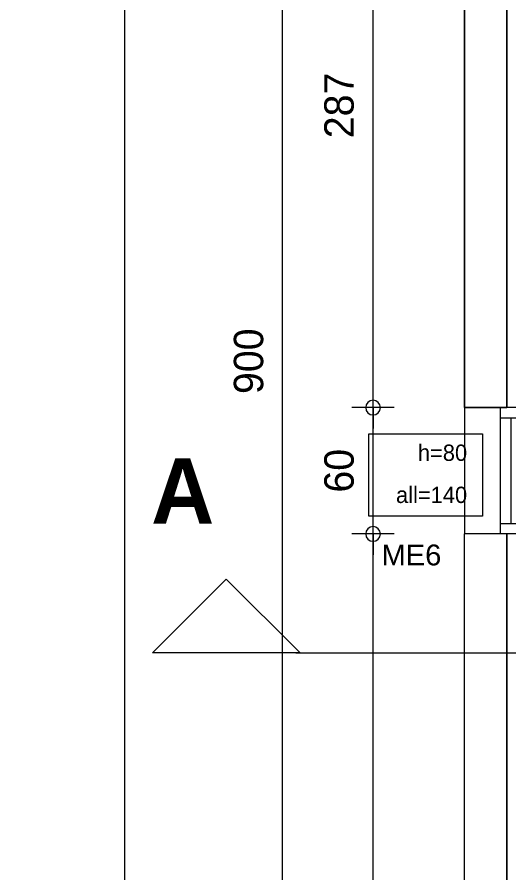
# Model space of a CAD drawing. Header units: metres. Extents: x -30.4 to 29.6, y -50.6 to 0.4.
# Drawn here: x -0.909 to 1.424, y -29.401 to -25.336 of the extents above; entities that cross this region are included whole.
import ezdxf
from ezdxf.enums import TextEntityAlignment as Align
from ezdxf.lldxf.tags import DXFTag

# ---------------------------------------------------------------- set-up
doc = ezdxf.new("R2010")
doc.units = ezdxf.units.M
doc.header["$MEASUREMENT"] = 0
for name, color, linetype in [('Calque commun', 7, 'Continuous'), ('Calque100', 7, 'Continuous'), ('Calque4', 7, 'Continuous'), ('Cotations', 7, 'Continuous'), ('Textes', 7, 'Continuous')]:
    doc.layers.add(name, color=color, linetype=linetype)
doc.styles.add('Arial4', font='arial.ttf', dxfattribs={"height": 0.098961})
doc.styles.add('Century Gothic', font='GOTHIC.TTF', dxfattribs={"height": 0.139636})
doc.styles.add('Century Gothic3', font='GOTHICB.TTF', dxfattribs={"height": 0.31023})
doc.styles.add('Century Gothic7', font='GOTHIC.TTF', dxfattribs={"height": 0.077575})
tags = doc.linetypes.add('DASHDOT2', pattern=[0.5, 0.25, -0.125, 0, -0.125]).pattern_tags.tags
tags[10:11] = [DXFTag(74, 4), DXFTag(75, 0), DXFTag(340, '0'), DXFTag(46, 1.0), DXFTag(50, 0.0), DXFTag(44, 0.0), DXFTag(45, 0.0)]
tags[8:9] = [DXFTag(74, 4), DXFTag(75, 0), DXFTag(340, '0'), DXFTag(46, 1.0), DXFTag(50, 0.0), DXFTag(44, 0.0), DXFTag(45, 0.0)]
tags[6:7] = [DXFTag(74, 4), DXFTag(75, 0), DXFTag(340, '0'), DXFTag(46, 1.0), DXFTag(50, 0.0), DXFTag(44, 0.0), DXFTag(45, 0.0)]
tags[4:5] = [DXFTag(74, 4), DXFTag(75, 0), DXFTag(340, '0'), DXFTag(46, 1.0), DXFTag(50, 0.0), DXFTag(44, 0.0), DXFTag(45, 0.0)]

# ---------------------------------------------------------------- blocks, each defined once
blk = doc.blocks.new('Block36684')
at = {"layer": 'Calque commun', "color": 7, "linetype": 'Continuous', "lineweight": 18}
for p, q in [((1.214, -27.1907), (1.214, -24.3206)), ((1.214, -31.4706), (1.214, -27.7907))]:
    blk.add_line(p, q, dxfattribs=at)
at = {"layer": 'Calque commun', "color": 7, "linetype": 'Continuous', "lineweight": 9}
for p, q in [((1.414, -27.1907), (1.414, -24.3206)), ((1.414, -31.2707), (1.414, -27.7907))]:
    blk.add_line(p, q, dxfattribs=at)
blk = doc.blocks.new('@PRES_1_$$_1-22')
at = {"layer": 'Calque commun', "color": 5, "linetype": 'Continuous', "lineweight": 9}
for p, q in [((0, 0.32), (0.6, 0.32)), ((0.6, 0.15), (0, 0.15)), ((0.05, 0.05), (0.05, 0.15)), ((0.55, 0.15), (0.55, 0.05)), ((0.05, 0.1), (0.55, 0.1)), ((0.6, 0.05), (0, 0.05)), ((0, 0), (0.6, 0))]:
    blk.add_line(p, q, dxfattribs=at)
blk = doc.blocks.new('@PRES_1_$$_1-23')
at = {"layer": 'Calque commun', "color": 0, "linetype": 'ByBlock', "lineweight": -2}
blk.add_line((0, 0), (0, 0.32), dxfattribs=at)
blk = doc.blocks.new('@PRES_1_$$_1-24')
at = {"layer": 'Calque commun', "color": 0, "linetype": 'ByBlock', "lineweight": -2}
blk.add_line((0, 0), (0, 0.32), dxfattribs=at)
blk = doc.blocks.new('INTER_2D_COMB8')
at = {"layer": 'Calque4', "color": 0, "linetype": 'ByBlock', "lineweight": -2}
blk.add_blockref('@PRES_1_$$_1-22', (0, 0), dxfattribs=at)
at = {"layer": 'Calque4', "color": 7, "linetype": 'Continuous', "lineweight": 9}
blk.add_blockref('@PRES_1_$$_1-23', (0, 0), dxfattribs=at)
at = {"layer": 'Calque4', "color": 7, "linetype": 'Continuous', "lineweight": 9, "extrusion": (0, 0, -1), "xscale": -1, "yscale": -1, "zscale": -1, "rotation": -180}
blk.add_blockref('@PRES_1_$$_1-24', (-0.6, 0), dxfattribs=at)
blk = doc.blocks.new('PLACED_COMB8')
at = {"layer": 'Calque4', "color": 0, "linetype": 'ByBlock', "lineweight": -2}
blk.add_blockref('INTER_2D_COMB8', (0, 0), dxfattribs=at)
blk = doc.blocks.new('new211')
at = {"layer": 'Calque commun', "color": 5, "linetype": 'Continuous', "lineweight": 9}
blk.add_arc((0, 0), 0.5, 0, 359.99941, dxfattribs=at)
blk = doc.blocks.new('new212')
at = {"layer": 'Calque commun', "color": 5, "linetype": 'Continuous', "lineweight": 9}
blk.add_arc((0, 0), 0.5, 0, 359.99941, dxfattribs=at)
blk = doc.blocks.new('DimLine37385')
at = {"layer": 'Calque commun', "color": 5, "linetype": 'Continuous', "lineweight": 9}
for p, q in [((0.7801, -27.7907), (0.7801, -27.6907)), ((0.8801, -27.7907), (0.6801, -27.7907)), ((0.7801, -31.4706), (0.7801, -27.7907)), ((0.8801, -31.4706), (0.6801, -31.4706)), ((0.7801, -31.4706), (0.7801, -31.5707))]:
    blk.add_line(p, q, dxfattribs=at)
at = {"layer": 'Calque commun', "color": 5, "linetype": 'Continuous', "lineweight": 9, "xscale": 0.07000000029802322, "yscale": 0.07000000029802322, "zscale": 0.07000000029802322, "rotation": 90}
for name, p in [('new212', (0.7801, -27.7907)), ('new211', (0.7801, -31.4706))]:
    blk.add_blockref(name, p, dxfattribs=at)
at = {"layer": 'Calque commun', "color": 5, "linetype": 'Continuous', "lineweight": 9, "style": 'Century Gothic'}
blk.add_text('368', height=0.13964, rotation=90, dxfattribs=at).set_placement((0.7301, -29.6307), align=Align.BOTTOM_CENTER)
blk = doc.blocks.new('new213')
at = {"layer": 'Calque commun', "color": 5, "linetype": 'Continuous', "lineweight": 9}
blk.add_arc((0, 0), 0.5, 0, 359.99941, dxfattribs=at)
blk = doc.blocks.new('new214')
at = {"layer": 'Calque commun', "color": 5, "linetype": 'Continuous', "lineweight": 9}
blk.add_arc((0, 0), 0.5, 0, 359.99941, dxfattribs=at)
blk = doc.blocks.new('DimLine37393')
at = {"layer": 'Calque commun', "color": 5, "linetype": 'Continuous', "lineweight": 9}
for p, q in [((0.7801, -27.1907), (0.7801, -27.0907)), ((0.8801, -27.1907), (0.6801, -27.1907)), ((0.7801, -27.7907), (0.7801, -27.1907)), ((0.8801, -27.7907), (0.6801, -27.7907)), ((0.7801, -27.7907), (0.7801, -27.8907))]:
    blk.add_line(p, q, dxfattribs=at)
at = {"layer": 'Calque commun', "color": 5, "linetype": 'Continuous', "lineweight": 9, "xscale": 0.07000000029802322, "yscale": 0.07000000029802322, "zscale": 0.07000000029802322, "rotation": 90}
for name, p in [('new214', (0.7801, -27.1907)), ('new213', (0.7801, -27.7907))]:
    blk.add_blockref(name, p, dxfattribs=at)
at = {"layer": 'Calque commun', "color": 5, "linetype": 'Continuous', "lineweight": 9, "style": 'Century Gothic'}
blk.add_text('60', height=0.13964, rotation=90, dxfattribs=at).set_placement((0.7301, -27.4907), align=Align.BOTTOM_CENTER)
blk = doc.blocks.new('new215')
at = {"layer": 'Calque commun', "color": 5, "linetype": 'Continuous', "lineweight": 9}
blk.add_arc((0, 0), 0.5, 0, 359.99941, dxfattribs=at)
blk = doc.blocks.new('new216')
at = {"layer": 'Calque commun', "color": 5, "linetype": 'Continuous', "lineweight": 9}
blk.add_arc((0, 0), 0.5, 0, 359.99941, dxfattribs=at)
blk = doc.blocks.new('DimLine37401')
at = {"layer": 'Calque commun', "color": 5, "linetype": 'Continuous', "lineweight": 9}
for p, q in [((0.7801, -24.3206), (0.7801, -24.2206)), ((0.8801, -24.3206), (0.6801, -24.3206)), ((0.7801, -27.1907), (0.7801, -24.3206)), ((0.8801, -27.1907), (0.6801, -27.1907)), ((0.7801, -27.1907), (0.7801, -27.2907))]:
    blk.add_line(p, q, dxfattribs=at)
at = {"layer": 'Calque commun', "color": 5, "linetype": 'Continuous', "lineweight": 9, "xscale": 0.07000000029802322, "yscale": 0.07000000029802322, "zscale": 0.07000000029802322, "rotation": 90}
for name, p in [('new216', (0.7801, -24.3206)), ('new215', (0.7801, -27.1907))]:
    blk.add_blockref(name, p, dxfattribs=at)
at = {"layer": 'Calque commun', "color": 5, "linetype": 'Continuous', "lineweight": 9, "style": 'Century Gothic'}
blk.add_text('287', height=0.13964, rotation=90, dxfattribs=at).set_placement((0.7301, -25.7557), align=Align.BOTTOM_CENTER)
blk = doc.blocks.new('DimLine41032')
at = {"layer": 'Calque commun', "color": 5, "linetype": 'Continuous', "lineweight": 9}
blk.add_line((0.3508, -31.4706), (0.3508, -22.4706), dxfattribs=at)
at = {"layer": 'Calque commun', "color": 5, "linetype": 'Continuous', "lineweight": 9, "style": 'Century Gothic'}
blk.add_text('900', height=0.13964, rotation=90, dxfattribs=at).set_placement((0.3008, -26.9706), align=Align.BOTTOM_CENTER)
blk = doc.blocks.new('fleche08')
at = {"layer": 'Calque100', "color": 6, "linetype": 'Continuous', "lineweight": 18}
mesh = blk.add_polyface(dxfattribs=at)
corners = [(-0.35, -0.35), (0, 0), (0.35, -0.35)]
mesh.append_faces([[corners[k] for k in face] for face in [(0, 1, 2)]], dxfattribs={"color": 6})

msp = doc.modelspace()

# ---------------------------------------------------------------- linework, layer by layer
at = {"layer": 'Calque commun', "color": 7, "linetype": 'Continuous', "lineweight": 9}
msp.add_line((-0.3979, -35.5825), (-0.3979, -8.0479), dxfattribs=at)
at = {"layer": 'Calque commun', "color": 12, "linetype": 'Continuous', "lineweight": 18}
for p, q in [((1.214, -24.3206), (1.214, -27.1907)), ((1.4149, -24.3206), (1.414, -27.1907)), ((1.214, -27.1907), (1.414, -27.1907)), ((1.414, -27.7907), (1.214, -27.7907)), ((1.414, -27.7907), (1.414, -31.2707))]:
    msp.add_line(p, q, dxfattribs=at)
at = {"layer": 'Cotations', "color": 1, "linetype": 'DASHDOT2', "lineweight": 18}
msp.add_line((0.4138, -28.3558), (29.423, -28.3558), dxfattribs=at)

# ---------------------------------------------------------------- block references
at = {"layer": 'Calque commun', "color": 5, "linetype": 'Continuous', "lineweight": 9}
for name in ['DimLine41032', 'DimLine37401', 'DimLine37393', 'DimLine37385']:
    msp.add_blockref(name, (0, 0), dxfattribs=at)
at = {"layer": 'Calque commun', "color": 0, "linetype": 'ByBlock', "lineweight": -2}
for name, p in [('Block36684', (0, 0)), ('fleche08', (0.0836, -28.0058))]:
    msp.add_blockref(name, p, dxfattribs=at)
at = {"layer": 'Calque commun', "color": 0, "linetype": 'ByBlock', "lineweight": -2, "extrusion": (0, 0, -1), "xscale": -1, "yscale": -1, "zscale": -1, "rotation": 90}
msp.add_blockref('PLACED_COMB8', (-1.534, -27.1907), dxfattribs=at)

# ---------------------------------------------------------------- texts
at = {"layer": 'Calque commun', "color": 5, "linetype": 'ByBlock', "lineweight": -2, "insert": (1.2264, -27.3664), "char_height": 0.07758, "attachment_point": 3, "line_spacing_factor": 1.546883, "style": 'Century Gothic7'}
msp.add_mtext('h=80\\Pall=140', dxfattribs=at)
at = {"layer": 'Textes', "color": 5, "linetype": 'ByBlock', "lineweight": -2, "style": 'Century Gothic3'}
msp.add_text('A', height=0.3102, dxfattribs=at).set_placement((-0.2729, -27.4318), align=Align.TOP_LEFT)
at = {"layer": 'Textes', "color": 5, "linetype": 'ByBlock', "lineweight": -2, "style": 'Arial4'}
msp.add_text('ME6', height=0.09896, dxfattribs=at).set_placement((1.1041, -27.97), align=Align.BOTTOM_RIGHT)

# ---------------------------------------------------------------- meshes
at = {"layer": 'Calque commun', "color": 7, "linetype": 'Continuous', "lineweight": 9}
mesh = msp.add_polyface(dxfattribs=at)
corners = [(29.6021, -8.6275), (-30.3979, -8.6275), (-30.3979, -50.6275), (29.6021, -50.6275)]
mesh.append_faces([[corners[k] for k in face] for face in [(0, 1, 2, 3)]], dxfattribs={"color": 7})
at = {"layer": 'Calque commun', "color": 11, "linetype": 'Continuous', "lineweight": 18}
mesh = msp.add_polyface(dxfattribs=at)
corners = [(0.7606, -27.3156), (1.299, -27.3156), (1.299, -27.7063), (0.7606, -27.7063)]
mesh.append_faces([[corners[k] for k in face] for face in [(0, 1, 2, 3)]], dxfattribs={"color": 11})

doc.saveas('drawing.dxf')
